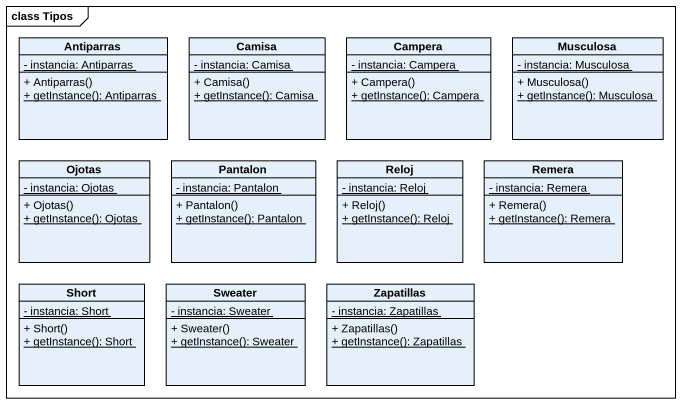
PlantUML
@startuml
mainframe class Tipos
hide circle
hide empty members
skinparam classAttributeIconSize 0
class Antiparras {
  {static} - instancia: Antiparras
  + Antiparras()
  {static} + getInstance(): Antiparras
}
class Camisa {
  {static} - instancia: Camisa
  + Camisa()
  {static} + getInstance(): Camisa
}
class Campera {
  {static} - instancia: Campera
  + Campera()
  {static} + getInstance(): Campera
}
class Musculosa {
  {static} - instancia: Musculosa
  + Musculosa()
  {static} + getInstance(): Musculosa
}
class Ojotas {
  {static} - instancia: Ojotas
  + Ojotas()
  {static} + getInstance(): Ojotas
}
class Pantalon {
  {static} - instancia: Pantalon
  + Pantalon()
  {static} + getInstance(): Pantalon
}
class Reloj {
  {static} - instancia: Reloj
  + Reloj()
  {static} + getInstance(): Reloj
}
class Remera {
  {static} - instancia: Remera
  + Remera()
  {static} + getInstance(): Remera
}
class Short {
  {static} - instancia: Short
  + Short()
  {static} + getInstance(): Short
}
class Sweater {
  {static} - instancia: Sweater
  + Sweater()
  {static} + getInstance(): Sweater
}
class Zapatillas {
  {static} - instancia: Zapatillas
  + Zapatillas()
  {static} + getInstance(): Zapatillas
}
@enduml
